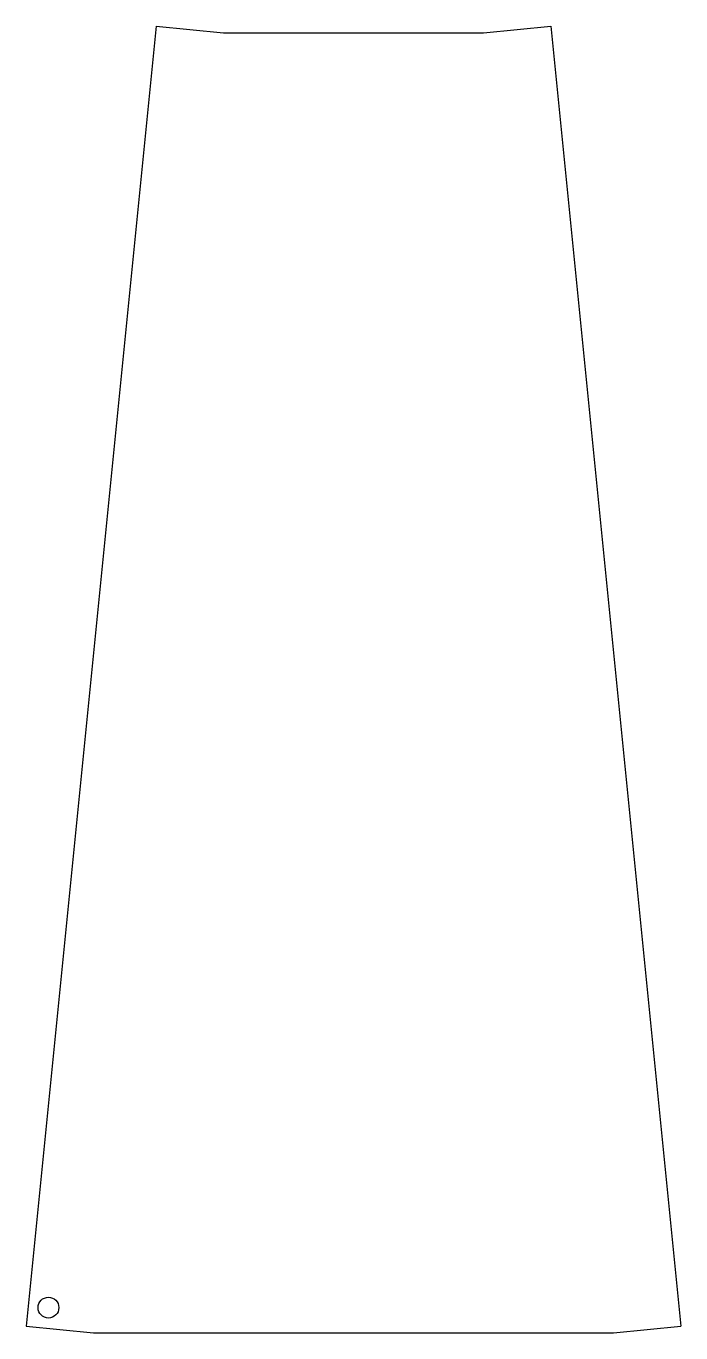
# Model space of a CAD drawing. Header units: millimetres. Extents: x 1633 to 1759, y -1064 to -813.
import ezdxf

# ---------------------------------------------------------------- set-up
doc = ezdxf.new("R2010")
doc.units = ezdxf.units.MM
doc.header["$MEASUREMENT"] = 0

msp = doc.modelspace()

# ---------------------------------------------------------------- linework, layer by layer
for p, q in [((1657.9, -812.94), (1632.9, -1062.94)), ((1657.9, -812.94), (1670.84, -814.23)), ((1720.84, -814.23), (1733.77, -812.94)), ((1733.77, -812.94), (1758.77, -1062.94)), ((1670.84, -814.23), (1720.84, -814.23)), ((1632.9, -1062.94), (1645.84, -1064.23)), ((1745.84, -1064.23), (1758.77, -1062.94)), ((1645.84, -1064.23), (1745.84, -1064.23))]:
    msp.add_line(p, q)
msp.add_circle((1637.19, -1059.38), 2)

doc.saveas('drawing.dxf')
